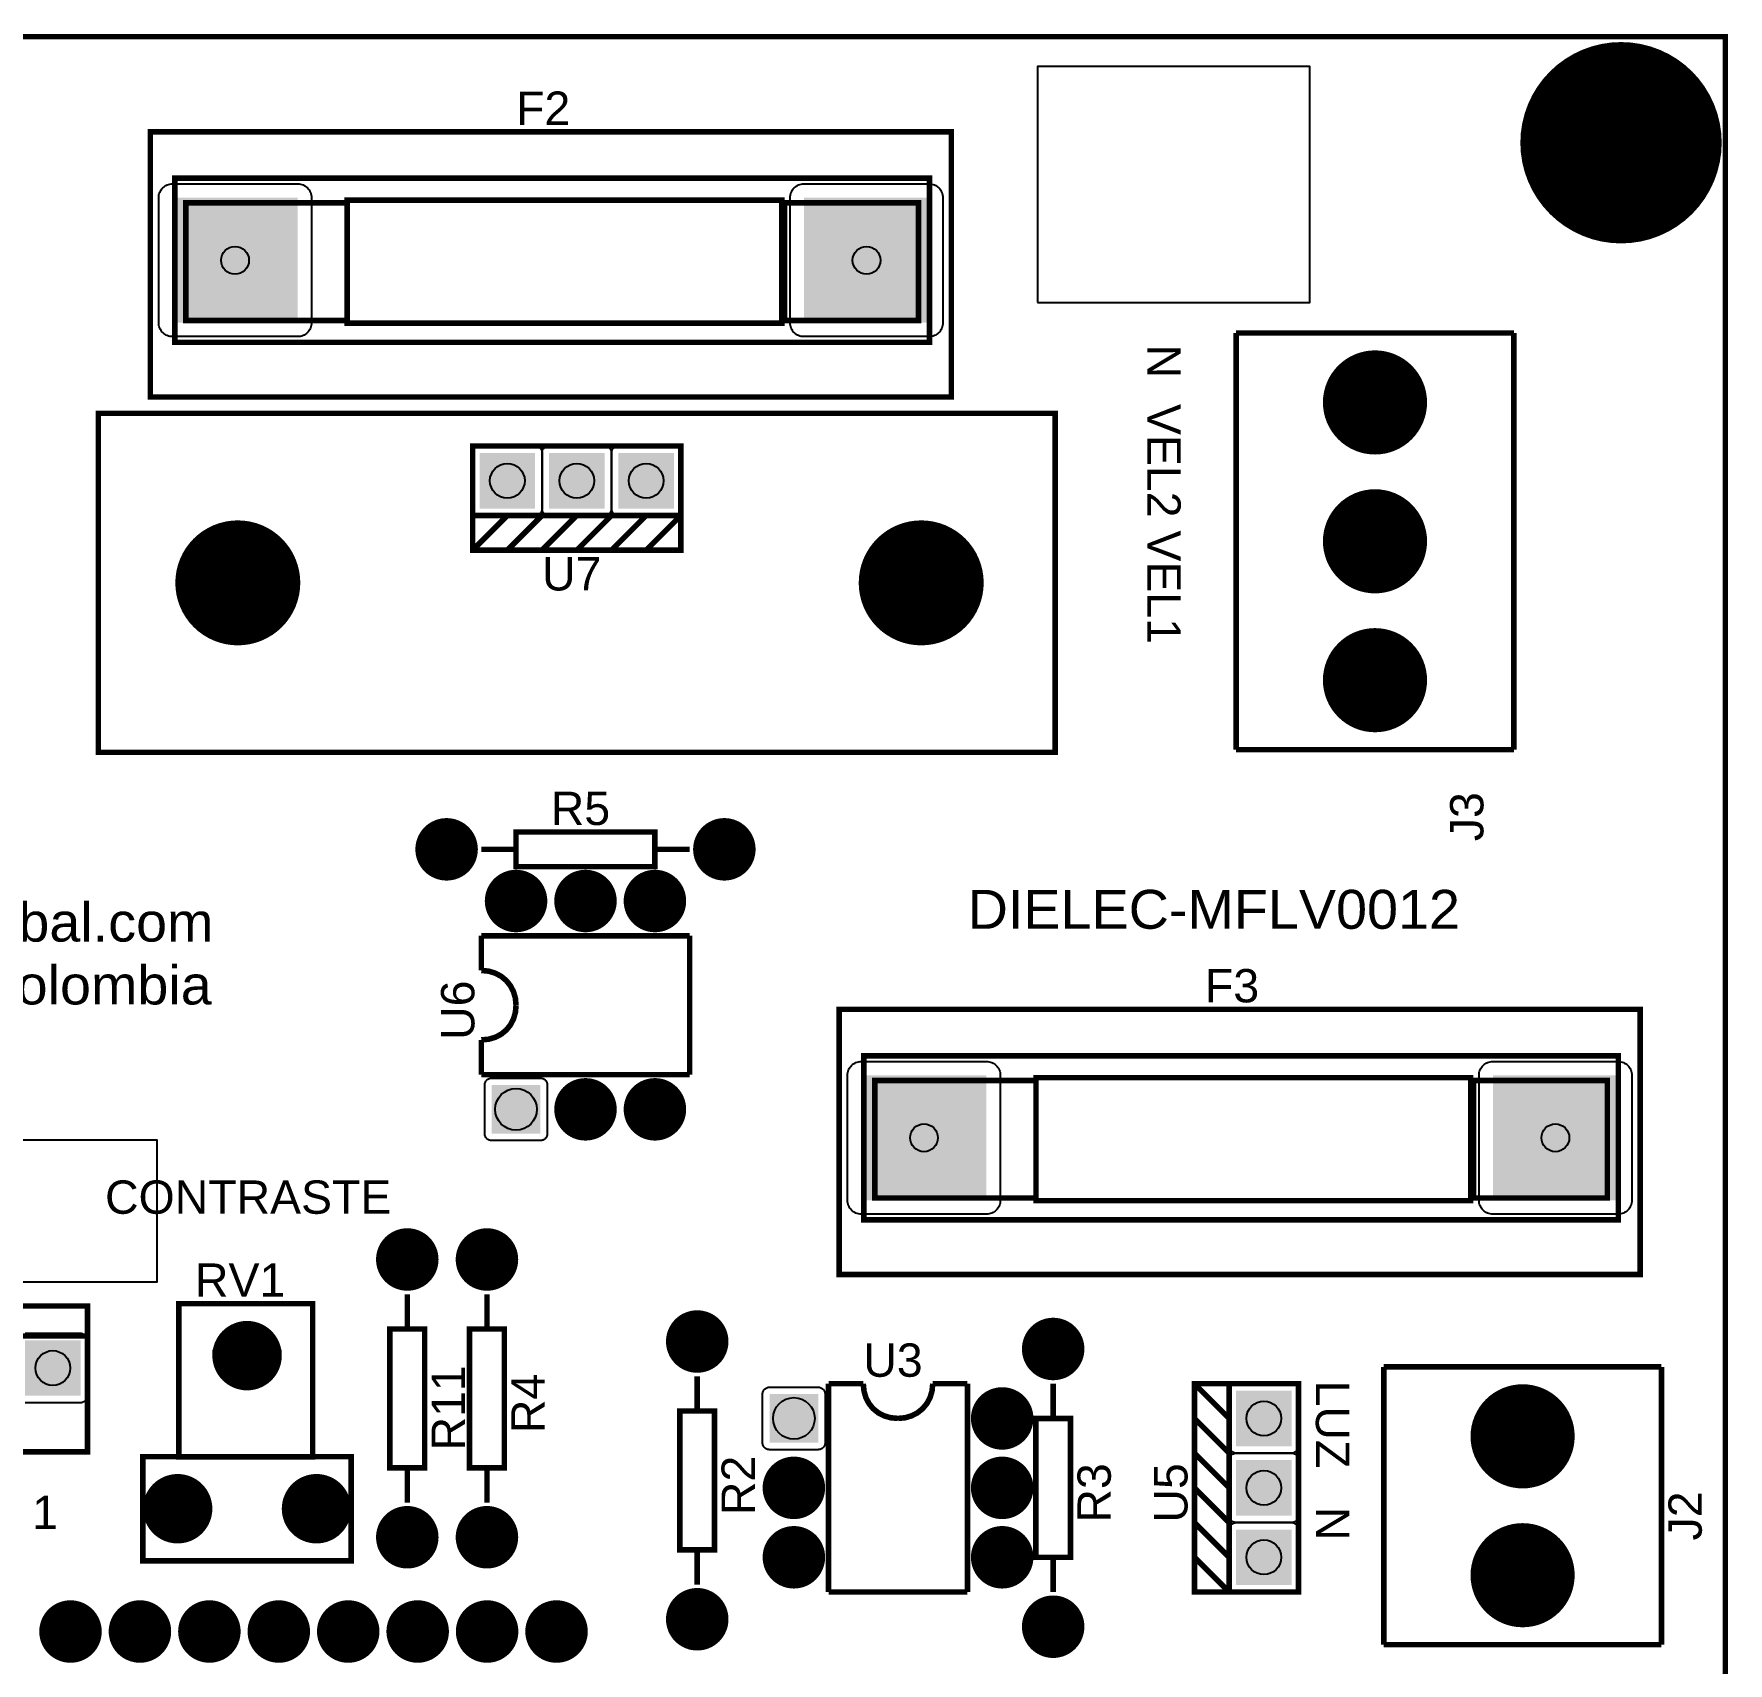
# Model space of a CAD drawing. Header units: inches. Extents: x -2.6 to 2.6, y -2.07 to 2.07.
# Drawn here: x 0.161 to 2.601, y -0.276 to 2.071 of the extents above; entities that cross this region are included whole.
import ezdxf

# ---------------------------------------------------------------- set-up
doc = ezdxf.new("R2010")
doc.units = ezdxf.units.IN
doc.layers.get('0').update_dxf_attribs({"linetype": 'CONTINUOUS'})

# ---------------------------------------------------------------- blocks, each defined once
blk = doc.blocks.new('EPAD')
at = {"const_width": 0.5}
blk.add_lwpolyline([(-0.25, 0, 1), (0.25, 0, 1)], format="xyb", close=True, dxfattribs=at)
blk = doc.blocks.new('RPAD')
blk.add_trace([(-0.5, -0.5), (-0.5, 0.5), (0.5, -0.5), (0.5, 0.5)])

msp = doc.modelspace()

# ---------------------------------------------------------------- linework, layer by layer
at = {"const_width": 0.008}
for points in [[(-2.596772, -1.972047), (2.596772, -1.972047), (2.596772, 2.066535), (-2.596772, 2.066535), (-2.596772, -1.972047)], [(-2.596772, -1.972047), (2.596772, -1.972047), (2.596772, 2.066535), (-2.596772, 2.066535), (-2.596772, -1.972047)], [(-2.596772, -1.972047), (2.596772, -1.972047), (2.596772, 2.066535), (-2.596772, 2.066535), (-2.596772, -1.972047)], [(0.328425, 1.547638), (1.481969, 1.547638), (1.481969, 1.929528), (0.328425, 1.929528), (0.328425, 1.547638)], [(0.328425, 1.547638), (1.481969, 1.547638), (1.481969, 1.929528), (0.328425, 1.929528), (0.328425, 1.547638)], [(0.328425, 1.547638), (1.481969, 1.547638), (1.481969, 1.929528), (0.328425, 1.929528), (0.328425, 1.547638)], [(0.363858, 1.626378), (1.450472, 1.626378), (1.450472, 1.862598), (0.363858, 1.862598), (0.363858, 1.626378)], [(0.363858, 1.626378), (1.450472, 1.626378), (1.450472, 1.862598), (0.363858, 1.862598), (0.363858, 1.626378)], [(0.363858, 1.626378), (1.450472, 1.626378), (1.450472, 1.862598), (0.363858, 1.862598), (0.363858, 1.626378)], [(0.379606, 1.657874), (0.61189, 1.657874), (0.61189, 1.827165), (0.379606, 1.827165), (0.379606, 1.657874)], [(0.379606, 1.657874), (0.61189, 1.657874), (0.61189, 1.827165), (0.379606, 1.827165), (0.379606, 1.657874)], [(0.379606, 1.657874), (0.61189, 1.657874), (0.61189, 1.827165), (0.379606, 1.827165), (0.379606, 1.657874)], [(0.61189, 1.653937), (1.237874, 1.653937), (1.237874, 1.831102), (0.61189, 1.831102), (0.61189, 1.653937)], [(0.61189, 1.653937), (1.237874, 1.653937), (1.237874, 1.831102), (0.61189, 1.831102), (0.61189, 1.653937)], [(0.61189, 1.653937), (1.237874, 1.653937), (1.237874, 1.831102), (0.61189, 1.831102), (0.61189, 1.653937)], [(1.241811, 1.657874), (1.434724, 1.657874), (1.434724, 1.827165), (1.241811, 1.827165), (1.241811, 1.657874)], [(1.241811, 1.657874), (1.434724, 1.657874), (1.434724, 1.827165), (1.241811, 1.827165), (1.241811, 1.657874)], [(1.241811, 1.657874), (1.434724, 1.657874), (1.434724, 1.827165), (1.241811, 1.827165), (1.241811, 1.657874)], [(1.892205, 1.639764), (2.292205, 1.639764)], [(1.892205, 1.639764), (1.892205, 1.039764)], [(1.892205, 1.639764), (2.292205, 1.639764)], [(1.892205, 1.639764), (1.892205, 1.039764)], [(1.892205, 1.639764), (2.292205, 1.639764)], [(1.892205, 1.639764), (1.892205, 1.039764)], [(2.292205, 1.039764), (2.292205, 1.639764)], [(2.292205, 1.039764), (2.292205, 1.639764)], [(2.292205, 1.039764), (2.292205, 1.639764)], [(0.253622, 1.035827), (1.631575, 1.035827), (1.631575, 1.524016), (0.253622, 1.524016), (0.253622, 1.035827)], [(0.253622, 1.035827), (1.631575, 1.035827), (1.631575, 1.524016), (0.253622, 1.524016), (0.253622, 1.035827)], [(0.253622, 1.035827), (1.631575, 1.035827), (1.631575, 1.524016), (0.253622, 1.524016), (0.253622, 1.035827)], [(0.792598, 1.376969), (1.092598, 1.376969), (1.092598, 1.476969), (0.792598, 1.476969), (0.792598, 1.376969)], [(0.792598, 1.376969), (1.092598, 1.376969), (1.092598, 1.476969), (0.792598, 1.476969), (0.792598, 1.376969)], [(0.792598, 1.376969), (1.092598, 1.376969), (1.092598, 1.476969), (0.792598, 1.476969), (0.792598, 1.376969)], [(1.092598, 1.376969), (1.092598, 1.326969), (0.792598, 1.326969), (0.792598, 1.376969)], [(0.842598, 1.376969), (0.792598, 1.326969)], [(1.092598, 1.376969), (1.092598, 1.326969), (0.792598, 1.326969), (0.792598, 1.376969)], [(0.842598, 1.376969), (0.792598, 1.326969)], [(1.092598, 1.376969), (1.092598, 1.326969), (0.792598, 1.326969), (0.792598, 1.376969)], [(0.842598, 1.376969), (0.792598, 1.326969)], [(0.892598, 1.376969), (0.842598, 1.326969)], [(0.892598, 1.376969), (0.842598, 1.326969)], [(0.892598, 1.376969), (0.842598, 1.326969)], [(0.942598, 1.376969), (0.892598, 1.326969)], [(0.942598, 1.376969), (0.892598, 1.326969)], [(0.942598, 1.376969), (0.892598, 1.326969)], [(0.992598, 1.376969), (0.942598, 1.326969)], [(0.992598, 1.376969), (0.942598, 1.326969)], [(0.992598, 1.376969), (0.942598, 1.326969)], [(1.042598, 1.376969), (0.992598, 1.326969)], [(1.042598, 1.376969), (0.992598, 1.326969)], [(1.042598, 1.376969), (0.992598, 1.326969)], [(1.092598, 1.376969), (1.042598, 1.326969)], [(1.092598, 1.376969), (1.042598, 1.326969)], [(1.092598, 1.376969), (1.042598, 1.326969)], [(1.892205, 1.039764), (2.292205, 1.039764)], [(1.892205, 1.039764), (2.292205, 1.039764)], [(1.892205, 1.039764), (2.292205, 1.039764)], [(0.855146, 0.871165), (1.055146, 0.871165), (1.055146, 0.921165), (0.855146, 0.921165), (0.855146, 0.871165)], [(0.855146, 0.871165), (1.055146, 0.871165), (1.055146, 0.921165), (0.855146, 0.921165), (0.855146, 0.871165)], [(0.855146, 0.871165), (1.055146, 0.871165), (1.055146, 0.921165), (0.855146, 0.921165), (0.855146, 0.871165)], [(0.805146, 0.896165), (0.855146, 0.896165)], [(0.805146, 0.896165), (0.855146, 0.896165)], [(0.805146, 0.896165), (0.855146, 0.896165)], [(1.055146, 0.896165), (1.105146, 0.896165)], [(1.055146, 0.896165), (1.105146, 0.896165)], [(1.055146, 0.896165), (1.105146, 0.896165)], [(0.805146, 0.72172), (0.805146, 0.77172)], [(0.805146, 0.77172), (1.105146, 0.77172)], [(0.805146, 0.72172), (0.805146, 0.77172)], [(0.805146, 0.77172), (1.105146, 0.77172)], [(0.805146, 0.72172), (0.805146, 0.77172)], [(0.805146, 0.77172), (1.105146, 0.77172)], [(1.105146, 0.57172), (1.105146, 0.77172)], [(1.105146, 0.57172), (1.105146, 0.77172)], [(1.105146, 0.57172), (1.105146, 0.77172)], [(0.855146, 0.67172), (0.854187, 0.681908), (0.851411, 0.691346), (0.846972, 0.699846), (0.84102, 0.70722), (0.83371, 0.713283), (0.825193, 0.717846), (0.81562, 0.72072), (0.805146, 0.72172)], [(0.855146, 0.67172), (0.854187, 0.681908), (0.851411, 0.691346), (0.846972, 0.699846), (0.84102, 0.70722), (0.83371, 0.713283), (0.825193, 0.717846), (0.81562, 0.72072), (0.805146, 0.72172)], [(0.855146, 0.67172), (0.854187, 0.681908), (0.851411, 0.691346), (0.846972, 0.699846), (0.84102, 0.70722), (0.83371, 0.713283), (0.825193, 0.717846), (0.81562, 0.72072), (0.805146, 0.72172)], [(0.855146, 0.67172), (0.854187, 0.661246), (0.851411, 0.651674), (0.846972, 0.643156), (0.84102, 0.635846), (0.83371, 0.629894), (0.825193, 0.625455), (0.81562, 0.62268), (0.805146, 0.62172)], [(0.855146, 0.67172), (0.854187, 0.661246), (0.851411, 0.651674), (0.846972, 0.643156), (0.84102, 0.635846), (0.83371, 0.629894), (0.825193, 0.625455), (0.81562, 0.62268), (0.805146, 0.62172)], [(0.855146, 0.67172), (0.854187, 0.661246), (0.851411, 0.651674), (0.846972, 0.643156), (0.84102, 0.635846), (0.83371, 0.629894), (0.825193, 0.625455), (0.81562, 0.62268), (0.805146, 0.62172)], [(1.320551, 0.283858), (2.474094, 0.283858), (2.474094, 0.665748), (1.320551, 0.665748), (1.320551, 0.283858)], [(1.320551, 0.283858), (2.474094, 0.283858), (2.474094, 0.665748), (1.320551, 0.665748), (1.320551, 0.283858)], [(1.320551, 0.283858), (2.474094, 0.283858), (2.474094, 0.665748), (1.320551, 0.665748), (1.320551, 0.283858)], [(0.805146, 0.57172), (0.805146, 0.62172)], [(0.805146, 0.57172), (0.805146, 0.62172)], [(0.805146, 0.57172), (0.805146, 0.62172)], [(1.355984, 0.362598), (2.442598, 0.362598), (2.442598, 0.598819), (1.355984, 0.598819), (1.355984, 0.362598)], [(1.355984, 0.362598), (2.442598, 0.362598), (2.442598, 0.598819), (1.355984, 0.598819), (1.355984, 0.362598)], [(1.355984, 0.362598), (2.442598, 0.362598), (2.442598, 0.598819), (1.355984, 0.598819), (1.355984, 0.362598)], [(0.805146, 0.57172), (1.105146, 0.57172)], [(0.805146, 0.57172), (1.105146, 0.57172)], [(0.805146, 0.57172), (1.105146, 0.57172)], [(1.371732, 0.394094), (1.604016, 0.394094), (1.604016, 0.563386), (1.371732, 0.563386), (1.371732, 0.394094)], [(1.371732, 0.394094), (1.604016, 0.394094), (1.604016, 0.563386), (1.371732, 0.563386), (1.371732, 0.394094)], [(1.371732, 0.394094), (1.604016, 0.394094), (1.604016, 0.563386), (1.371732, 0.563386), (1.371732, 0.394094)], [(1.604016, 0.390157), (2.23, 0.390157), (2.23, 0.567323), (1.604016, 0.567323), (1.604016, 0.390157)], [(1.604016, 0.390157), (2.23, 0.390157), (2.23, 0.567323), (1.604016, 0.567323), (1.604016, 0.390157)], [(1.604016, 0.390157), (2.23, 0.390157), (2.23, 0.567323), (1.604016, 0.567323), (1.604016, 0.390157)], [(2.233937, 0.394094), (2.42685, 0.394094), (2.42685, 0.563386), (2.233937, 0.563386), (2.233937, 0.394094)], [(2.233937, 0.394094), (2.42685, 0.394094), (2.42685, 0.563386), (2.233937, 0.563386), (2.233937, 0.394094)], [(2.233937, 0.394094), (2.42685, 0.394094), (2.42685, 0.563386), (2.233937, 0.563386), (2.233937, 0.394094)], [(0.369331, 0.021323), (0.562244, 0.021323), (0.562244, 0.241795), (0.369331, 0.241795), (0.369331, 0.021323)], [(0.369331, 0.021323), (0.562244, 0.021323), (0.562244, 0.241795), (0.369331, 0.241795), (0.369331, 0.021323)], [(0.369331, 0.021323), (0.562244, 0.021323), (0.562244, 0.241795), (0.369331, 0.241795), (0.369331, 0.021323)], [(0.698504, 0.255443), (0.698504, 0.205443)], [(0.698504, 0.255443), (0.698504, 0.205443)], [(0.698504, 0.255443), (0.698504, 0.205443)], [(0.813236, 0.255443), (0.813236, 0.205443)], [(0.813236, 0.255443), (0.813236, 0.205443)], [(0.813236, 0.255443), (0.813236, 0.205443)], [(-1.366008, 0.028323), (0.237992, 0.028323), (0.237992, 0.238559), (-1.366008, 0.238559), (-1.366008, 0.028323)], [(-1.366008, 0.028323), (0.237992, 0.028323), (0.237992, 0.238559), (-1.366008, 0.238559), (-1.366008, 0.028323)], [(-1.366008, 0.028323), (0.237992, 0.028323), (0.237992, 0.238559), (-1.366008, 0.238559), (-1.366008, 0.028323)], [(0.235236, 0.195252), (-1.363189, 0.195252)], [(0.235236, 0.195252), (-1.363189, 0.195252)], [(0.235236, 0.195252), (-1.363189, 0.195252)], [(0.673504, 0.005443), (0.723504, 0.005443), (0.723504, 0.205443), (0.673504, 0.205443), (0.673504, 0.005443)], [(0.673504, 0.005443), (0.723504, 0.005443), (0.723504, 0.205443), (0.673504, 0.205443), (0.673504, 0.005443)], [(0.673504, 0.005443), (0.723504, 0.005443), (0.723504, 0.205443), (0.673504, 0.205443), (0.673504, 0.005443)], [(0.788236, 0.005443), (0.838236, 0.005443), (0.838236, 0.205443), (0.788236, 0.205443), (0.788236, 0.005443)], [(0.788236, 0.005443), (0.838236, 0.005443), (0.838236, 0.205443), (0.788236, 0.205443), (0.788236, 0.005443)], [(0.788236, 0.005443), (0.838236, 0.005443), (0.838236, 0.205443), (0.788236, 0.205443), (0.788236, 0.005443)], [(0.417756, 0.17152), (0.517756, 0.17152)], [(0.417756, 0.17152), (0.517756, 0.17152)], [(0.417756, 0.17152), (0.517756, 0.17152)], [(2.504803, 0.150787), (2.104803, 0.150787)], [(2.104803, 0.150787), (2.104803, -0.249213)], [(2.504803, 0.150787), (2.104803, 0.150787)], [(2.104803, 0.150787), (2.104803, -0.249213)], [(2.504803, 0.150787), (2.104803, 0.150787)], [(2.104803, 0.150787), (2.104803, -0.249213)], [(2.504803, 0.150787), (2.504803, -0.249213)], [(2.504803, 0.150787), (2.504803, -0.249213)], [(2.504803, 0.150787), (2.504803, -0.249213)], [(1.116087, 0.137333), (1.116087, 0.087333)], [(1.116087, 0.137333), (1.116087, 0.087333)], [(1.116087, 0.137333), (1.116087, 0.087333)], [(1.305264, 0.126579), (1.355264, 0.126579)], [(1.305264, 0.126579), (1.305264, -0.173421)], [(1.305264, 0.126579), (1.355264, 0.126579)], [(1.305264, 0.126579), (1.305264, -0.173421)], [(1.305264, 0.126579), (1.355264, 0.126579)], [(1.305264, 0.126579), (1.305264, -0.173421)], [(1.405264, 0.076579), (1.394789, 0.077538), (1.385217, 0.080313), (1.376699, 0.084753), (1.369389, 0.090704), (1.363438, 0.098014), (1.358998, 0.106532), (1.356223, 0.116104), (1.355264, 0.126579)], [(1.405264, 0.076579), (1.394789, 0.077538), (1.385217, 0.080313), (1.376699, 0.084753), (1.369389, 0.090704), (1.363438, 0.098014), (1.358998, 0.106532), (1.356223, 0.116104), (1.355264, 0.126579)], [(1.405264, 0.076579), (1.394789, 0.077538), (1.385217, 0.080313), (1.376699, 0.084753), (1.369389, 0.090704), (1.363438, 0.098014), (1.358998, 0.106532), (1.356223, 0.116104), (1.355264, 0.126579)], [(1.405264, 0.076579), (1.415451, 0.077538), (1.424889, 0.080313), (1.433389, 0.084753), (1.440764, 0.090704), (1.446826, 0.098014), (1.451389, 0.106532), (1.454264, 0.116104), (1.455264, 0.126579)], [(1.405264, 0.076579), (1.415451, 0.077538), (1.424889, 0.080313), (1.433389, 0.084753), (1.440764, 0.090704), (1.446826, 0.098014), (1.451389, 0.106532), (1.454264, 0.116104), (1.455264, 0.126579)], [(1.405264, 0.076579), (1.415451, 0.077538), (1.424889, 0.080313), (1.433389, 0.084753), (1.440764, 0.090704), (1.446826, 0.098014), (1.451389, 0.106532), (1.454264, 0.116104), (1.455264, 0.126579)], [(1.455264, 0.126579), (1.505264, 0.126579)], [(1.455264, 0.126579), (1.505264, 0.126579)], [(1.455264, 0.126579), (1.505264, 0.126579)], [(1.505264, 0.126579), (1.505264, -0.173421)], [(1.505264, 0.126579), (1.505264, -0.173421)], [(1.505264, 0.126579), (1.505264, -0.173421)], [(1.628709, 0.126579), (1.628709, 0.076579)], [(1.628709, 0.126579), (1.628709, 0.076579)], [(1.628709, 0.126579), (1.628709, 0.076579)], [(1.882165, -0.173421), (1.982165, -0.173421), (1.982165, 0.126579), (1.882165, 0.126579), (1.882165, -0.173421), (1.832165, -0.173421), (1.832165, 0.126579), (1.882165, 0.126579)], [(1.882165, 0.076579), (1.832165, 0.126579)], [(1.882165, -0.173421), (1.982165, -0.173421), (1.982165, 0.126579), (1.882165, 0.126579), (1.882165, -0.173421), (1.832165, -0.173421), (1.832165, 0.126579), (1.882165, 0.126579)], [(1.882165, 0.076579), (1.832165, 0.126579)], [(1.882165, -0.173421), (1.982165, -0.173421), (1.982165, 0.126579), (1.882165, 0.126579), (1.882165, -0.173421), (1.832165, -0.173421), (1.832165, 0.126579), (1.882165, 0.126579)], [(1.882165, 0.076579), (1.832165, 0.126579)], [(1.091087, -0.112667), (1.141087, -0.112667), (1.141087, 0.087333), (1.091087, 0.087333), (1.091087, -0.112667)], [(1.091087, -0.112667), (1.141087, -0.112667), (1.141087, 0.087333), (1.091087, 0.087333), (1.091087, -0.112667)], [(1.091087, -0.112667), (1.141087, -0.112667), (1.141087, 0.087333), (1.091087, 0.087333), (1.091087, -0.112667)], [(1.603709, -0.123421), (1.653709, -0.123421), (1.653709, 0.076579), (1.603709, 0.076579), (1.603709, -0.123421)], [(1.603709, -0.123421), (1.653709, -0.123421), (1.653709, 0.076579), (1.603709, 0.076579), (1.603709, -0.123421)], [(1.603709, -0.123421), (1.653709, -0.123421), (1.653709, 0.076579), (1.603709, 0.076579), (1.603709, -0.123421)], [(1.882165, 0.026579), (1.832165, 0.076579)], [(1.882165, 0.026579), (1.832165, 0.076579)], [(1.882165, 0.026579), (1.832165, 0.076579)], [(0.317756, -0.12848), (0.617756, -0.12848), (0.617756, 0.02152), (0.317756, 0.02152), (0.317756, -0.12848)], [(0.317756, -0.12848), (0.617756, -0.12848), (0.617756, 0.02152), (0.317756, 0.02152), (0.317756, -0.12848)], [(0.317756, -0.12848), (0.617756, -0.12848), (0.617756, 0.02152), (0.317756, 0.02152), (0.317756, -0.12848)], [(1.882165, -0.023421), (1.832165, 0.026579)], [(1.882165, -0.023421), (1.832165, 0.026579)], [(1.882165, -0.023421), (1.832165, 0.026579)], [(0.698504, 0.005443), (0.698504, -0.044557)], [(0.698504, 0.005443), (0.698504, -0.044557)], [(0.698504, 0.005443), (0.698504, -0.044557)], [(0.813236, 0.005443), (0.813236, -0.044557)], [(0.813236, 0.005443), (0.813236, -0.044557)], [(0.813236, 0.005443), (0.813236, -0.044557)], [(1.882165, -0.073421), (1.832165, -0.023421)], [(1.882165, -0.073421), (1.832165, -0.023421)], [(1.882165, -0.073421), (1.832165, -0.023421)], [(1.882165, -0.123421), (1.832165, -0.073421)], [(1.882165, -0.123421), (1.832165, -0.073421)], [(1.882165, -0.123421), (1.832165, -0.073421)], [(1.116087, -0.112667), (1.116087, -0.162667)], [(1.116087, -0.112667), (1.116087, -0.162667)], [(1.116087, -0.112667), (1.116087, -0.162667)], [(1.628709, -0.123421), (1.628709, -0.173421)], [(1.628709, -0.123421), (1.628709, -0.173421)], [(1.628709, -0.123421), (1.628709, -0.173421)], [(1.882165, -0.173421), (1.832165, -0.123421)], [(1.882165, -0.173421), (1.832165, -0.123421)], [(1.882165, -0.173421), (1.832165, -0.123421)], [(1.305264, -0.173421), (1.505264, -0.173421)], [(1.305264, -0.173421), (1.505264, -0.173421)], [(1.305264, -0.173421), (1.505264, -0.173421)], [(2.504803, -0.249213), (2.104803, -0.249213)], [(2.504803, -0.249213), (2.104803, -0.249213)], [(2.504803, -0.249213), (2.104803, -0.249213)]]:
    msp.add_lwpolyline(points, dxfattribs=at)
for points in [[(1.606181, 1.68353), (1.998528, 1.68353), (1.998528, 2.023677), (1.606181, 2.023677), (1.606181, 1.68353)], [(-1.371772, 0.273299), (0.338228, 0.273299), (0.338228, 0.477299), (-1.371772, 0.477299), (-1.371772, 0.273299)], [(0.147992, 0.199189), (0.227992, 0.199189), (0.229031, 0.199139), (0.230037, 0.19899), (0.231004, 0.198748), (0.231928, 0.198417), (0.232804, 0.198003), (0.233628, 0.197508), (0.234396, 0.196939), (0.235102, 0.196298), (0.235742, 0.195592), (0.236311, 0.194825), (0.236806, 0.194001), (0.23722, 0.193124), (0.237551, 0.1922), (0.237793, 0.191233), (0.237942, 0.190228), (0.237992, 0.189189), (0.237992, 0.109189), (0.237942, 0.10815), (0.237793, 0.107144), (0.237551, 0.106178), (0.23722, 0.105254), (0.236806, 0.104377), (0.236311, 0.103553), (0.235742, 0.102786), (0.235102, 0.10208), (0.234396, 0.101439), (0.233628, 0.10087), (0.232804, 0.100375), (0.231928, 0.099961), (0.231004, 0.09963), (0.230037, 0.099388), (0.229031, 0.099239), (0.227992, 0.099189), (0.227992, 0.099189), (0.147992, 0.099189)]]:
    msp.add_lwpolyline(points)
for points in [[(0.360472, 1.854488), (0.540472, 1.854488), (0.542551, 1.854387), (0.544562, 1.85409), (0.546496, 1.853607), (0.548344, 1.852945), (0.550096, 1.852115), (0.551744, 1.851126), (0.553279, 1.849987), (0.554691, 1.848707), (0.555972, 1.847295), (0.557111, 1.84576), (0.5581, 1.844112), (0.55893, 1.842359), (0.559591, 1.840511), (0.560074, 1.838578), (0.560371, 1.836567), (0.560472, 1.834488), (0.560472, 1.654488), (0.560371, 1.652409), (0.560074, 1.650399), (0.559591, 1.648465), (0.55893, 1.646617), (0.5581, 1.644865), (0.557111, 1.643216), (0.555972, 1.641681), (0.554691, 1.640269), (0.553279, 1.638989), (0.551744, 1.63785), (0.550096, 1.636861), (0.548344, 1.636031), (0.546496, 1.63537), (0.544562, 1.634886), (0.542551, 1.634589), (0.540472, 1.634488), (0.360472, 1.634488), (0.358394, 1.634589), (0.356383, 1.634886), (0.354449, 1.63537), (0.352601, 1.636031), (0.350849, 1.636861), (0.3492, 1.63785), (0.347666, 1.638989), (0.346254, 1.640269), (0.344973, 1.641681), (0.343834, 1.643216), (0.342845, 1.644865), (0.342015, 1.646617), (0.341354, 1.648465), (0.34087, 1.650399), (0.340574, 1.652409), (0.340472, 1.654488), (0.340472, 1.834488), (0.340574, 1.836567), (0.34087, 1.838578), (0.341354, 1.840511), (0.342015, 1.842359), (0.342845, 1.844112), (0.343834, 1.84576), (0.344973, 1.847295), (0.346254, 1.848707), (0.347666, 1.849987), (0.3492, 1.851126), (0.350849, 1.852115), (0.352601, 1.852945), (0.354449, 1.853607), (0.356383, 1.85409), (0.358394, 1.854387), (0.360472, 1.854488)], [(1.269921, 1.854488), (1.449921, 1.854488), (1.452, 1.854387), (1.454011, 1.85409), (1.455944, 1.853607), (1.457793, 1.852945), (1.459545, 1.852115), (1.461193, 1.851126), (1.462728, 1.849987), (1.46414, 1.848707), (1.46542, 1.847295), (1.466559, 1.84576), (1.467548, 1.844112), (1.468378, 1.842359), (1.46904, 1.840511), (1.469523, 1.838578), (1.46982, 1.836567), (1.469921, 1.834488), (1.469921, 1.654488), (1.46982, 1.652409), (1.469523, 1.650399), (1.46904, 1.648465), (1.468378, 1.646617), (1.467548, 1.644865), (1.466559, 1.643216), (1.46542, 1.641681), (1.46414, 1.640269), (1.462728, 1.638989), (1.461193, 1.63785), (1.459545, 1.636861), (1.457793, 1.636031), (1.455944, 1.63537), (1.454011, 1.634886), (1.452, 1.634589), (1.449921, 1.634488), (1.269921, 1.634488), (1.267843, 1.634589), (1.265832, 1.634886), (1.263898, 1.63537), (1.26205, 1.636031), (1.260298, 1.636861), (1.258649, 1.63785), (1.257115, 1.638989), (1.255702, 1.640269), (1.254422, 1.641681), (1.253283, 1.643216), (1.252294, 1.644865), (1.251464, 1.646617), (1.250803, 1.648465), (1.250319, 1.650399), (1.250022, 1.652409), (1.249921, 1.654488), (1.249921, 1.834488), (1.250022, 1.836567), (1.250319, 1.838578), (1.250803, 1.840511), (1.251464, 1.842359), (1.252294, 1.844112), (1.253283, 1.84576), (1.254422, 1.847295), (1.255702, 1.848707), (1.257115, 1.849987), (1.258649, 1.851126), (1.260298, 1.852115), (1.26205, 1.852945), (1.263898, 1.853607), (1.265832, 1.85409), (1.267843, 1.854387), (1.269921, 1.854488)], [(0.882598, 1.376969), (0.802598, 1.376969), (0.801559, 1.377019), (0.800554, 1.377167), (0.799587, 1.377409), (0.798663, 1.37774), (0.797787, 1.378155), (0.796963, 1.37865), (0.796195, 1.379219), (0.795489, 1.379859), (0.794849, 1.380565), (0.79428, 1.381333), (0.793785, 1.382157), (0.79337, 1.383033), (0.793039, 1.383957), (0.792797, 1.384924), (0.792649, 1.385929), (0.792598, 1.386969), (0.792598, 1.466969), (0.792649, 1.468008), (0.792797, 1.469013), (0.793039, 1.46998), (0.79337, 1.470904), (0.793785, 1.47178), (0.79428, 1.472604), (0.794849, 1.473372), (0.795489, 1.474078), (0.796195, 1.474718), (0.796963, 1.475287), (0.797787, 1.475782), (0.798663, 1.476197), (0.799587, 1.476528), (0.800554, 1.47677), (0.801559, 1.476918), (0.802598, 1.476969), (0.882598, 1.476969), (0.883638, 1.476918), (0.884643, 1.47677), (0.88561, 1.476528), (0.886534, 1.476197), (0.88741, 1.475782), (0.888234, 1.475287), (0.889002, 1.474718), (0.889708, 1.474078), (0.890348, 1.473372), (0.890917, 1.472604), (0.891412, 1.47178), (0.891827, 1.470904), (0.892157, 1.46998), (0.8924, 1.469013), (0.892548, 1.468008), (0.892598, 1.466969), (0.892598, 1.386969), (0.892548, 1.385929), (0.8924, 1.384924), (0.892157, 1.383957), (0.891827, 1.383033), (0.891412, 1.382157), (0.890917, 1.381333), (0.890348, 1.380565), (0.889708, 1.379859), (0.889002, 1.379219), (0.888234, 1.37865), (0.88741, 1.378155), (0.886534, 1.37774), (0.88561, 1.377409), (0.884643, 1.377167), (0.883638, 1.377019), (0.882598, 1.376969)], [(0.982598, 1.376969), (0.902598, 1.376969), (0.901559, 1.377019), (0.900554, 1.377167), (0.899587, 1.377409), (0.898663, 1.37774), (0.897787, 1.378155), (0.896963, 1.37865), (0.896195, 1.379219), (0.895489, 1.379859), (0.894849, 1.380565), (0.89428, 1.381333), (0.893785, 1.382157), (0.89337, 1.383033), (0.893039, 1.383957), (0.892797, 1.384924), (0.892649, 1.385929), (0.892598, 1.386969), (0.892598, 1.466969), (0.892649, 1.468008), (0.892797, 1.469013), (0.893039, 1.46998), (0.89337, 1.470904), (0.893785, 1.47178), (0.89428, 1.472604), (0.894849, 1.473372), (0.895489, 1.474078), (0.896195, 1.474718), (0.896963, 1.475287), (0.897787, 1.475782), (0.898663, 1.476197), (0.899587, 1.476528), (0.900554, 1.47677), (0.901559, 1.476918), (0.902598, 1.476969), (0.982598, 1.476969), (0.983638, 1.476918), (0.984643, 1.47677), (0.98561, 1.476528), (0.986534, 1.476197), (0.98741, 1.475782), (0.988234, 1.475287), (0.989002, 1.474718), (0.989708, 1.474078), (0.990348, 1.473372), (0.990917, 1.472604), (0.991412, 1.47178), (0.991827, 1.470904), (0.992157, 1.46998), (0.9924, 1.469013), (0.992548, 1.468008), (0.992598, 1.466969), (0.992598, 1.386969), (0.992548, 1.385929), (0.9924, 1.384924), (0.992157, 1.383957), (0.991827, 1.383033), (0.991412, 1.382157), (0.990917, 1.381333), (0.990348, 1.380565), (0.989708, 1.379859), (0.989002, 1.379219), (0.988234, 1.37865), (0.98741, 1.378155), (0.986534, 1.37774), (0.98561, 1.377409), (0.984643, 1.377167), (0.983638, 1.377019), (0.982598, 1.376969)], [(1.082598, 1.376969), (1.002598, 1.376969), (1.001559, 1.377019), (1.000554, 1.377167), (0.999587, 1.377409), (0.998663, 1.37774), (0.997787, 1.378155), (0.996963, 1.37865), (0.996195, 1.379219), (0.995489, 1.379859), (0.994849, 1.380565), (0.99428, 1.381333), (0.993785, 1.382157), (0.99337, 1.383033), (0.993039, 1.383957), (0.992797, 1.384924), (0.992649, 1.385929), (0.992598, 1.386969), (0.992598, 1.466969), (0.992649, 1.468008), (0.992797, 1.469013), (0.993039, 1.46998), (0.99337, 1.470904), (0.993785, 1.47178), (0.99428, 1.472604), (0.994849, 1.473372), (0.995489, 1.474078), (0.996195, 1.474718), (0.996963, 1.475287), (0.997787, 1.475782), (0.998663, 1.476197), (0.999587, 1.476528), (1.000554, 1.47677), (1.001559, 1.476918), (1.002598, 1.476969), (1.082598, 1.476969), (1.083638, 1.476918), (1.084643, 1.47677), (1.08561, 1.476528), (1.086534, 1.476197), (1.08741, 1.475782), (1.088234, 1.475287), (1.089002, 1.474718), (1.089708, 1.474078), (1.090348, 1.473372), (1.090917, 1.472604), (1.091412, 1.47178), (1.091827, 1.470904), (1.092157, 1.46998), (1.0924, 1.469013), (1.092548, 1.468008), (1.092598, 1.466969), (1.092598, 1.386969), (1.092548, 1.385929), (1.0924, 1.384924), (1.092157, 1.383957), (1.091827, 1.383033), (1.091412, 1.382157), (1.090917, 1.381333), (1.090348, 1.380565), (1.089708, 1.379859), (1.089002, 1.379219), (1.088234, 1.37865), (1.08741, 1.378155), (1.086534, 1.37774), (1.08561, 1.377409), (1.084643, 1.377167), (1.083638, 1.377019), (1.082598, 1.376969)], [(1.352598, 0.590709), (1.532598, 0.590709), (1.534677, 0.590607), (1.536688, 0.590311), (1.538622, 0.589827), (1.54047, 0.589166), (1.542222, 0.588336), (1.54387, 0.587347), (1.545405, 0.586207), (1.546817, 0.584928), (1.548098, 0.583515), (1.549237, 0.581981), (1.550226, 0.580332), (1.551056, 0.57858), (1.551717, 0.576732), (1.5522, 0.574798), (1.552497, 0.572787), (1.552598, 0.570709), (1.552598, 0.390709), (1.552497, 0.38863), (1.5522, 0.386619), (1.551717, 0.384685), (1.551056, 0.382837), (1.550226, 0.381085), (1.549237, 0.379437), (1.548098, 0.377902), (1.546817, 0.37649), (1.545405, 0.37521), (1.54387, 0.37407), (1.542222, 0.373081), (1.54047, 0.372252), (1.538622, 0.37159), (1.536688, 0.371107), (1.534677, 0.37081), (1.532598, 0.370709), (1.352598, 0.370709), (1.35052, 0.37081), (1.348509, 0.371107), (1.346575, 0.37159), (1.344727, 0.372252), (1.342975, 0.373081), (1.341326, 0.37407), (1.339792, 0.37521), (1.33838, 0.37649), (1.337099, 0.377902), (1.33596, 0.379437), (1.334971, 0.381085), (1.334141, 0.382837), (1.33348, 0.384685), (1.332996, 0.386619), (1.3327, 0.38863), (1.332598, 0.390709), (1.332598, 0.570709), (1.3327, 0.572787), (1.332996, 0.574798), (1.33348, 0.576732), (1.334141, 0.57858), (1.334971, 0.580332), (1.33596, 0.581981), (1.337099, 0.583515), (1.33838, 0.584928), (1.339792, 0.586207), (1.341326, 0.587347), (1.342975, 0.588336), (1.344727, 0.589166), (1.346575, 0.589827), (1.348509, 0.590311), (1.35052, 0.590607), (1.352598, 0.590709)], [(2.262047, 0.590709), (2.442047, 0.590709), (2.444126, 0.590607), (2.446137, 0.590311), (2.44807, 0.589827), (2.449919, 0.589166), (2.451671, 0.588336), (2.453319, 0.587347), (2.454854, 0.586207), (2.456266, 0.584928), (2.457546, 0.583515), (2.458685, 0.581981), (2.459674, 0.580332), (2.460504, 0.57858), (2.461166, 0.576732), (2.461649, 0.574798), (2.461946, 0.572787), (2.462047, 0.570709), (2.462047, 0.390709), (2.461946, 0.38863), (2.461649, 0.386619), (2.461166, 0.384685), (2.460504, 0.382837), (2.459674, 0.381085), (2.458685, 0.379437), (2.457546, 0.377902), (2.456266, 0.37649), (2.454854, 0.37521), (2.453319, 0.37407), (2.451671, 0.373081), (2.449919, 0.372252), (2.44807, 0.37159), (2.446137, 0.371107), (2.444126, 0.37081), (2.442047, 0.370709), (2.262047, 0.370709), (2.259969, 0.37081), (2.257958, 0.371107), (2.256024, 0.37159), (2.254176, 0.372252), (2.252424, 0.373081), (2.250775, 0.37407), (2.249241, 0.37521), (2.247828, 0.37649), (2.246548, 0.377902), (2.245409, 0.379437), (2.24442, 0.381085), (2.24359, 0.382837), (2.242929, 0.384685), (2.242445, 0.386619), (2.242148, 0.38863), (2.242047, 0.390709), (2.242047, 0.570709), (2.242148, 0.572787), (2.242445, 0.574798), (2.242929, 0.576732), (2.24359, 0.57858), (2.24442, 0.580332), (2.245409, 0.581981), (2.246548, 0.583515), (2.247828, 0.584928), (2.249241, 0.586207), (2.250775, 0.587347), (2.252424, 0.588336), (2.254176, 0.589166), (2.256024, 0.589827), (2.257958, 0.590311), (2.259969, 0.590607), (2.262047, 0.590709)], [(0.820146, 0.56672), (0.890146, 0.56672), (0.891185, 0.56667), (0.89219, 0.566522), (0.893157, 0.56628), (0.894081, 0.565949), (0.894957, 0.565534), (0.895781, 0.565039), (0.896549, 0.56447), (0.897255, 0.56383), (0.897895, 0.563124), (0.898465, 0.562356), (0.898959, 0.561532), (0.899374, 0.560656), (0.899705, 0.559732), (0.899947, 0.558765), (0.900095, 0.55776), (0.900146, 0.55672), (0.900146, 0.48672), (0.900095, 0.485681), (0.899947, 0.484676), (0.899705, 0.483709), (0.899374, 0.482785), (0.898959, 0.481909), (0.898465, 0.481085), (0.897895, 0.480317), (0.897255, 0.479611), (0.896549, 0.478971), (0.895781, 0.478402), (0.894957, 0.477907), (0.894081, 0.477492), (0.893157, 0.477161), (0.89219, 0.476919), (0.891185, 0.476771), (0.890146, 0.47672), (0.820146, 0.47672), (0.819106, 0.476771), (0.818101, 0.476919), (0.817134, 0.477161), (0.81621, 0.477492), (0.815334, 0.477907), (0.81451, 0.478402), (0.813742, 0.478971), (0.813036, 0.479611), (0.812396, 0.480317), (0.811827, 0.481085), (0.811332, 0.481909), (0.810917, 0.482785), (0.810587, 0.483709), (0.810344, 0.484676), (0.810196, 0.485681), (0.810146, 0.48672), (0.810146, 0.55672), (0.810196, 0.55776), (0.810344, 0.558765), (0.810587, 0.559732), (0.810917, 0.560656), (0.811332, 0.561532), (0.811827, 0.562356), (0.812396, 0.563124), (0.813036, 0.56383), (0.813742, 0.56447), (0.81451, 0.565039), (0.815334, 0.565534), (0.81621, 0.565949), (0.817134, 0.56628), (0.818101, 0.566522), (0.819106, 0.56667), (0.820146, 0.56672)], [(1.882165, 0.036579), (1.882165, 0.116579), (1.882216, 0.117618), (1.882364, 0.118623), (1.882606, 0.11959), (1.882937, 0.120514), (1.883352, 0.121391), (1.883846, 0.122215), (1.884416, 0.122982), (1.885056, 0.123688), (1.885762, 0.124328), (1.88653, 0.124898), (1.887354, 0.125392), (1.88823, 0.125807), (1.889154, 0.126138), (1.890121, 0.12638), (1.891126, 0.126528), (1.892165, 0.126579), (1.972165, 0.126579), (1.973205, 0.126528), (1.97421, 0.12638), (1.975177, 0.126138), (1.976101, 0.125807), (1.976977, 0.125392), (1.977801, 0.124898), (1.978569, 0.124328), (1.979275, 0.123688), (1.979915, 0.122982), (1.980484, 0.122215), (1.980979, 0.121391), (1.981394, 0.120514), (1.981724, 0.11959), (1.981967, 0.118623), (1.982115, 0.117618), (1.982165, 0.116579), (1.982165, 0.036579), (1.982115, 0.035539), (1.981967, 0.034534), (1.981724, 0.033567), (1.981394, 0.032643), (1.980979, 0.031767), (1.980484, 0.030943), (1.979915, 0.030175), (1.979275, 0.029469), (1.978569, 0.028829), (1.977801, 0.02826), (1.976977, 0.027765), (1.976101, 0.02735), (1.975177, 0.02702), (1.97421, 0.026778), (1.973205, 0.026629), (1.972165, 0.026579), (1.892165, 0.026579), (1.891126, 0.026629), (1.890121, 0.026778), (1.889154, 0.02702), (1.88823, 0.02735), (1.887354, 0.027765), (1.88653, 0.02826), (1.885762, 0.028829), (1.885056, 0.029469), (1.884416, 0.030175), (1.883846, 0.030943), (1.883352, 0.031767), (1.882937, 0.032643), (1.882606, 0.033567), (1.882364, 0.034534), (1.882216, 0.035539), (1.882165, 0.036579)], [(1.300264, 0.111579), (1.300264, 0.041579), (1.300213, 0.040539), (1.300065, 0.039534), (1.299823, 0.038567), (1.299492, 0.037643), (1.299078, 0.036767), (1.298583, 0.035943), (1.298013, 0.035175), (1.297373, 0.034469), (1.296667, 0.033829), (1.2959, 0.03326), (1.295076, 0.032765), (1.294199, 0.03235), (1.293275, 0.03202), (1.292308, 0.031778), (1.291303, 0.031629), (1.290264, 0.031579), (1.220264, 0.031579), (1.219224, 0.031629), (1.218219, 0.031778), (1.217252, 0.03202), (1.216328, 0.03235), (1.215452, 0.032765), (1.214628, 0.03326), (1.213861, 0.033829), (1.213154, 0.034469), (1.212514, 0.035175), (1.211945, 0.035943), (1.21145, 0.036767), (1.211035, 0.037643), (1.210705, 0.038567), (1.210463, 0.039534), (1.210314, 0.040539), (1.210264, 0.041579), (1.210264, 0.111579), (1.210314, 0.112618), (1.210463, 0.113623), (1.210705, 0.11459), (1.211035, 0.115514), (1.21145, 0.116391), (1.211945, 0.117215), (1.212514, 0.117982), (1.213154, 0.118688), (1.213861, 0.119328), (1.214628, 0.119898), (1.215452, 0.120392), (1.216328, 0.120807), (1.217252, 0.121138), (1.218219, 0.12138), (1.219224, 0.121528), (1.220264, 0.121579), (1.290264, 0.121579), (1.291303, 0.121528), (1.292308, 0.12138), (1.293275, 0.121138), (1.294199, 0.120807), (1.295076, 0.120392), (1.2959, 0.119898), (1.296667, 0.119328), (1.297373, 0.118688), (1.298013, 0.117982), (1.298583, 0.117215), (1.299078, 0.116391), (1.299492, 0.115514), (1.299823, 0.11459), (1.300065, 0.113623), (1.300213, 0.112618), (1.300264, 0.111579)], [(1.882165, -0.063421), (1.882165, 0.016579), (1.882216, 0.017618), (1.882364, 0.018623), (1.882606, 0.01959), (1.882937, 0.020514), (1.883352, 0.021391), (1.883846, 0.022215), (1.884416, 0.022982), (1.885056, 0.023688), (1.885762, 0.024328), (1.88653, 0.024898), (1.887354, 0.025392), (1.88823, 0.025807), (1.889154, 0.026138), (1.890121, 0.02638), (1.891126, 0.026528), (1.892165, 0.026579), (1.972165, 0.026579), (1.973205, 0.026528), (1.97421, 0.02638), (1.975177, 0.026138), (1.976101, 0.025807), (1.976977, 0.025392), (1.977801, 0.024898), (1.978569, 0.024328), (1.979275, 0.023688), (1.979915, 0.022982), (1.980484, 0.022215), (1.980979, 0.021391), (1.981394, 0.020514), (1.981724, 0.01959), (1.981967, 0.018623), (1.982115, 0.017618), (1.982165, 0.016579), (1.982165, -0.063421), (1.982115, -0.064461), (1.981967, -0.065466), (1.981724, -0.066433), (1.981394, -0.067357), (1.980979, -0.068233), (1.980484, -0.069057), (1.979915, -0.069825), (1.979275, -0.070531), (1.978569, -0.071171), (1.977801, -0.07174), (1.976977, -0.072235), (1.976101, -0.07265), (1.975177, -0.07298), (1.97421, -0.073222), (1.973205, -0.073371), (1.972165, -0.073421), (1.892165, -0.073421), (1.891126, -0.073371), (1.890121, -0.073222), (1.889154, -0.07298), (1.88823, -0.07265), (1.887354, -0.072235), (1.88653, -0.07174), (1.885762, -0.071171), (1.885056, -0.070531), (1.884416, -0.069825), (1.883846, -0.069057), (1.883352, -0.068233), (1.882937, -0.067357), (1.882606, -0.066433), (1.882364, -0.065466), (1.882216, -0.064461), (1.882165, -0.063421)], [(1.882165, -0.163421), (1.882165, -0.083421), (1.882216, -0.082382), (1.882364, -0.081377), (1.882606, -0.08041), (1.882937, -0.079486), (1.883352, -0.078609), (1.883846, -0.077785), (1.884416, -0.077018), (1.885056, -0.076312), (1.885762, -0.075672), (1.88653, -0.075102), (1.887354, -0.074608), (1.88823, -0.074193), (1.889154, -0.073862), (1.890121, -0.07362), (1.891126, -0.073472), (1.892165, -0.073421), (1.972165, -0.073421), (1.973205, -0.073472), (1.97421, -0.07362), (1.975177, -0.073862), (1.976101, -0.074193), (1.976977, -0.074608), (1.977801, -0.075102), (1.978569, -0.075672), (1.979275, -0.076312), (1.979915, -0.077018), (1.980484, -0.077785), (1.980979, -0.078609), (1.981394, -0.079486), (1.981724, -0.08041), (1.981967, -0.081377), (1.982115, -0.082382), (1.982165, -0.083421), (1.982165, -0.163421), (1.982115, -0.164461), (1.981967, -0.165466), (1.981724, -0.166433), (1.981394, -0.167357), (1.980979, -0.168233), (1.980484, -0.169057), (1.979915, -0.169825), (1.979275, -0.170531), (1.978569, -0.171171), (1.977801, -0.17174), (1.976977, -0.172235), (1.976101, -0.17265), (1.975177, -0.17298), (1.97421, -0.173222), (1.973205, -0.173371), (1.972165, -0.173421), (1.892165, -0.173421), (1.891126, -0.173371), (1.890121, -0.173222), (1.889154, -0.17298), (1.88823, -0.17265), (1.887354, -0.172235), (1.88653, -0.17174), (1.885762, -0.171171), (1.885056, -0.170531), (1.884416, -0.169825), (1.883846, -0.169057), (1.883352, -0.168233), (1.882937, -0.167357), (1.882606, -0.166433), (1.882364, -0.165466), (1.882216, -0.164461), (1.882165, -0.163421)]]:
    msp.add_lwpolyline(points, close=True)
for centre, radius in [((2.446535, 1.913779), 0.03), ((0.450472, 1.744488), 0.02), ((1.359921, 1.744488), 0.02), ((2.092205, 1.539764), 0.03), ((0.842598, 1.426968), 0.025), ((0.942598, 1.426968), 0.025), ((1.042598, 1.426968), 0.025), ((2.092205, 1.339764), 0.03), ((0.454409, 1.279921), 0.03), ((1.438661, 1.279921), 0.03), ((2.092205, 1.139764), 0.03), ((0.755146, 0.896165), 0.025), ((1.155146, 0.896165), 0.025), ((0.855146, 0.82172), 0.03), ((0.955146, 0.82172), 0.03), ((1.055146, 0.82172), 0.03), ((0.855146, 0.52172), 0.03), ((0.955146, 0.52172), 0.03), ((1.055146, 0.52172), 0.03), ((1.442598, 0.480709), 0.02), ((2.352047, 0.480709), 0.02), ((0.698504, 0.305443), 0.025), ((0.813236, 0.305443), 0.025), ((1.116087, 0.187333), 0.025), ((1.628709, 0.176579), 0.025), ((0.187992, 0.149189), 0.025), ((0.467756, 0.166992), 0.025), ((1.255264, 0.076579), 0.03), ((1.555264, 0.076579), 0.03), ((1.932165, 0.076579), 0.025), ((2.304803, 0.050787), 0.03), ((1.255264, -0.023421), 0.03), ((1.555264, -0.023421), 0.03), ((1.932165, -0.023421), 0.025), ((0.367756, -0.05348), 0.025), ((0.567756, -0.05348), 0.025), ((0.698504, -0.094557), 0.025), ((0.813236, -0.094557), 0.025), ((1.255264, -0.123421), 0.03), ((1.555264, -0.123421), 0.03), ((1.932165, -0.123421), 0.025), ((2.304803, -0.149213), 0.03), ((1.116087, -0.212667), 0.025), ((0.213465, -0.230315), 0.03), ((0.313465, -0.230315), 0.03), ((0.413465, -0.230315), 0.03), ((0.513465, -0.230315), 0.03), ((0.613465, -0.230315), 0.03), ((0.713465, -0.230315), 0.03), ((0.813465, -0.230315), 0.03), ((0.913465, -0.230315), 0.03), ((1.628709, -0.223421), 0.025)]:
    msp.add_circle(centre, radius)

# ---------------------------------------------------------------- block references
for name, p, xscale, yscale in [('EPAD', (2.446535, 1.91378), 0.29, 0.29), ('EPAD', (2.446535, 1.91378), 0.25, 0.25), ('RPAD', (0.450472, 1.744488), 0.18, 0.18), ('RPAD', (1.359921, 1.744488), 0.18, 0.18), ('EPAD', (2.092205, 1.539764), 0.15, 0.15), ('EPAD', (2.092205, 1.539764), 0.12, 0.12), ('EPAD', (2.092205, 1.339764), 0.15, 0.15), ('EPAD', (2.092205, 1.339764), 0.12, 0.12), ('EPAD', (0.454409, 1.279921), 0.18, 0.18), ('EPAD', (1.438661, 1.279921), 0.18, 0.18), ('EPAD', (0.454409, 1.279921), 0.15, 0.15), ('EPAD', (1.438661, 1.279921), 0.15, 0.15), ('EPAD', (2.092205, 1.139764), 0.15, 0.15), ('EPAD', (2.092205, 1.139764), 0.12, 0.12), ('EPAD', (0.755146, 0.896165), 0.09, 0.09), ('EPAD', (0.755146, 0.896165), 0.07, 0.07), ('EPAD', (1.155146, 0.896165), 0.09, 0.09), ('EPAD', (1.155146, 0.896165), 0.07, 0.07), ('EPAD', (0.855146, 0.82172), 0.09, 0.09), ('EPAD', (0.855146, 0.82172), 0.07, 0.07), ('EPAD', (0.955146, 0.82172), 0.09, 0.09), ('EPAD', (0.955146, 0.82172), 0.07, 0.07), ('EPAD', (1.055146, 0.82172), 0.09, 0.09), ('EPAD', (1.055146, 0.82172), 0.07, 0.07), ('EPAD', (0.955146, 0.52172), 0.09, 0.09), ('EPAD', (1.055146, 0.52172), 0.09, 0.09), ('RPAD', (1.442598, 0.480709), 0.18, 0.18), ('RPAD', (2.352047, 0.480709), 0.18, 0.18), ('RPAD', (0.855146, 0.52172), 0.07, 0.07), ('EPAD', (0.955146, 0.52172), 0.07, 0.07), ('EPAD', (1.055146, 0.52172), 0.07, 0.07), ('EPAD', (0.698504, 0.305443), 0.09, 0.09), ('EPAD', (0.813236, 0.305443), 0.09, 0.09), ('EPAD', (0.698504, 0.305443), 0.07, 0.07), ('EPAD', (0.813236, 0.305443), 0.07, 0.07), ('EPAD', (1.116087, 0.187333), 0.09, 0.09), ('EPAD', (1.116087, 0.187333), 0.07, 0.07), ('EPAD', (1.628709, 0.176579), 0.09, 0.09), ('EPAD', (0.467756, 0.166992), 0.1, 0.1), ('EPAD', (0.467756, 0.166992), 0.08, 0.08), ('EPAD', (1.628709, 0.176579), 0.07, 0.07), ('EPAD', (2.304803, 0.050787), 0.15, 0.15), ('EPAD', (1.555264, 0.076579), 0.09, 0.09), ('EPAD', (1.555264, 0.076579), 0.07, 0.07), ('EPAD', (2.304803, 0.050787), 0.12, 0.12), ('EPAD', (1.255264, -0.023421), 0.09, 0.09), ('EPAD', (1.255264, -0.023421), 0.07, 0.07), ('EPAD', (1.555264, -0.023421), 0.09, 0.09), ('EPAD', (1.555264, -0.023421), 0.07, 0.07), ('EPAD', (0.367756, -0.05348), 0.1, 0.1), ('EPAD', (0.367756, -0.05348), 0.08, 0.08), ('EPAD', (0.567756, -0.05348), 0.1, 0.1), ('EPAD', (0.567756, -0.05348), 0.08, 0.08), ('EPAD', (0.698504, -0.094557), 0.09, 0.09), ('EPAD', (0.698504, -0.094557), 0.07, 0.07), ('EPAD', (0.813236, -0.094557), 0.09, 0.09), ('EPAD', (0.813236, -0.094557), 0.07, 0.07), ('EPAD', (1.255264, -0.123421), 0.09, 0.09), ('EPAD', (1.255264, -0.123421), 0.07, 0.07), ('EPAD', (1.555264, -0.123421), 0.09, 0.09), ('EPAD', (1.555264, -0.123421), 0.07, 0.07), ('EPAD', (2.304803, -0.149213), 0.15, 0.15), ('EPAD', (2.304803, -0.149213), 0.12, 0.12), ('EPAD', (1.116087, -0.212667), 0.09, 0.09), ('EPAD', (0.213465, -0.230315), 0.09, 0.09), ('EPAD', (0.313465, -0.230315), 0.09, 0.09), ('EPAD', (0.413465, -0.230315), 0.09, 0.09), ('EPAD', (0.513465, -0.230315), 0.09, 0.09), ('EPAD', (0.613465, -0.230315), 0.09, 0.09), ('EPAD', (0.713465, -0.230315), 0.09, 0.09), ('EPAD', (0.813465, -0.230315), 0.09, 0.09), ('EPAD', (0.913465, -0.230315), 0.09, 0.09), ('EPAD', (1.116087, -0.212667), 0.07, 0.07), ('EPAD', (1.628709, -0.223421), 0.09, 0.09), ('EPAD', (1.628709, -0.223421), 0.07, 0.07), ('EPAD', (0.213465, -0.230315), 0.07, 0.07), ('EPAD', (0.313465, -0.230315), 0.07, 0.07), ('EPAD', (0.413465, -0.230315), 0.07, 0.07), ('EPAD', (0.513465, -0.230315), 0.07, 0.07), ('EPAD', (0.613465, -0.230315), 0.07, 0.07), ('EPAD', (0.713465, -0.230315), 0.07, 0.07), ('EPAD', (0.813465, -0.230315), 0.07, 0.07), ('EPAD', (0.913465, -0.230315), 0.07, 0.07)]:
    msp.add_blockref(name, p, dxfattribs=dict(xscale=xscale, yscale=yscale))
for p, xscale, yscale, rotation in [((0.842598, 1.426968), 0.08, 0.08, 180), ((0.942598, 1.426968), 0.08, 0.08, 180), ((1.042598, 1.426968), 0.08, 0.08, 180), ((0.187992, 0.149189), 0.08, 0.08, 180), ((1.255264, 0.076579), 0.07, 0.07, -90), ((1.932165, 0.076579), 0.08, 0.08, 90), ((1.932165, -0.023421), 0.08, 0.08, 90), ((1.932165, -0.123421), 0.08, 0.08, 90)]:
    msp.add_blockref('RPAD', p, dxfattribs=dict(xscale=xscale, yscale=yscale, rotation=rotation))

# ---------------------------------------------------------------- texts
for s, height, width, p in [('F2', 0.048, 1.041667, (0.855197, 1.939528)), ('F2', 0.048, 1.041667, (0.855197, 1.939528)), ('F2', 0.048, 1.041667, (0.855197, 1.939528)), ('U7', 0.048, 1.041667, (0.892598, 1.268969)), ('U7', 0.048, 1.041667, (0.892598, 1.268969)), ('U7', 0.048, 1.041667, (0.892598, 1.268969)), ('R5', 0.048, 1.041667, (0.905146, 0.931165)), ('R5', 0.048, 1.041667, (0.905146, 0.931165)), ('R5', 0.048, 1.041667, (0.905146, 0.931165)), ('DIELEC-MFLV0012', 0.056, 1.071429, (1.505591, 0.781772)), ('DIELEC-MFLV0012', 0.056, 1.071429, (1.505591, 0.781772)), ('DIELEC-MFLV0012', 0.056, 1.071429, (1.505591, 0.781772)), ('www.jpinglobal.com', 0.056, 1.071429, (-0.289685, 0.763299)), ('www.jpinglobal.com', 0.056, 1.071429, (-0.289685, 0.763299)), ('www.jpinglobal.com', 0.056, 1.071429, (-0.289685, 0.763299)), ('Bogota-Colombia', 0.056, 1.071429, (-0.203071, 0.672748)), ('Bogota-Colombia', 0.056, 1.071429, (-0.203071, 0.672748)), ('Bogota-Colombia', 0.056, 1.071429, (-0.203071, 0.672748)), ('F3', 0.048, 1.041667, (1.847323, 0.675748)), ('F3', 0.048, 1.041667, (1.847323, 0.675748)), ('F3', 0.048, 1.041667, (1.847323, 0.675748)), ('CONTRASTE', 0.048, 1.041667, (0.263228, 0.371299)), ('CONTRASTE', 0.048, 1.041667, (0.263228, 0.371299)), ('CONTRASTE', 0.048, 1.041667, (0.263228, 0.371299)), ('RV1', 0.048, 1.041667, (0.392756, 0.251795)), ('RV1', 0.048, 1.041667, (0.392756, 0.251795)), ('RV1', 0.048, 1.041667, (0.392756, 0.251795)), ('U3', 0.048, 1.041667, (1.355264, 0.136579)), ('U3', 0.048, 1.041667, (1.355264, 0.136579)), ('U3', 0.048, 1.041667, (1.355264, 0.136579)), ('1', 0.048, 1.041667, (0.158228, -0.082701)), ('1', 0.048, 1.041667, (0.158228, -0.082701)), ('1', 0.048, 1.041667, (0.158228, -0.082701))]:
    msp.add_text(s, height=height, dxfattribs=dict(width=width)).set_placement(p)
at = {"width": 1.041667}
for s, rotation, p in [('N  VEL2 VEL1', -90, (1.764291, 1.623039)), ('N  VEL2 VEL1', -90, (1.764291, 1.623039)), ('N  VEL2 VEL1', -90, (1.764291, 1.623039)), ('J3', 90, (2.248346, 0.907874)), ('J3', 90, (2.248346, 0.907874)), ('J3', 90, (2.248346, 0.907874)), ('U6', 90, (0.795146, 0.62172)), ('U6', 90, (0.795146, 0.62172)), ('U6', 90, (0.795146, 0.62172)), ('R11', 90, (0.781504, 0.030443)), ('R11', 90, (0.781504, 0.030443)), ('R11', 90, (0.781504, 0.030443)), ('R4', 90, (0.896236, 0.055443)), ('R4', 90, (0.896236, 0.055443)), ('R4', 90, (0.896236, 0.055443)), ('LUZ   N', -90, (2.007063, 0.131048)), ('LUZ   N', -90, (2.007063, 0.131048)), ('LUZ   N', -90, (2.007063, 0.131048)), ('R2', 90, (1.199087, -0.062667)), ('R2', 90, (1.199087, -0.062667)), ('R2', 90, (1.199087, -0.062667)), ('R3', 90, (1.711709, -0.073421)), ('R3', 90, (1.711709, -0.073421)), ('R3', 90, (1.711709, -0.073421)), ('U5', 90, (1.822165, -0.073421)), ('U5', 90, (1.822165, -0.073421)), ('U5', 90, (1.822165, -0.073421)), ('J2', 90, (2.562803, -0.099213)), ('J2', 90, (2.562803, -0.099213)), ('J2', 90, (2.562803, -0.099213))]:
    msp.add_text(s, height=0.048, rotation=rotation, dxfattribs=at).set_placement(p)

doc.saveas('drawing.dxf')
